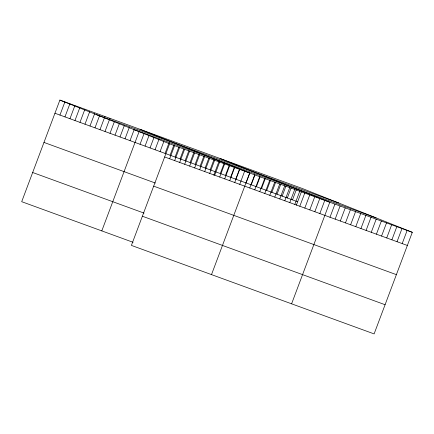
<?xml version="1.0" encoding="UTF-8"?>
<svg xmlns="http://www.w3.org/2000/svg" width="434" height="434" viewBox="0 0 434 434"><rect width="100%" height="100%" fill="white"/><g stroke="black" fill="none" stroke-linecap="round" stroke-linejoin="round"><path stroke-width="0.65" d="M59.887 100.091L169.591 143.817L131.404 245.405L374.113 333.909L412.3 232.315L302.596 188.595L59.887 100.091L21.7 201.685L133.081 242.297M59.946 115.07L64.894 101.919M64.954 116.898L69.896 103.742M69.961 118.721L74.903 105.57M74.963 120.543L79.91 107.393M79.97 122.372L84.912 109.222M84.977 124.195L89.686 111.674M89.984 126.023L94.693 113.496M94.986 127.846L99.462 115.949M99.994 129.674L104.936 116.524M105.001 131.497L109.943 118.346M110.008 133.325L114.478 121.422M115.01 135.148L119.486 123.251M120.017 136.976L124.254 125.703M125.025 138.799L129.261 127.525M130.032 140.627L134.269 129.354M101.795 230.888L139.271 131.177M140.041 144.278L144.045 133.629M145.048 146.101L149.046 135.451M150.055 147.923L154.054 137.28M155.057 149.752L159.061 139.102M160.065 151.574L163.83 141.555M165.072 153.403L169.07 142.753M170.074 155.226L173.844 145.206M169.656 158.795L174.598 145.64M175.081 157.054L178.851 147.034M174.658 160.618L179.605 147.468M180.088 158.877L183.853 148.857M179.665 162.446L184.607 149.291M185.096 160.705L188.861 150.685M184.672 164.269L189.615 151.119M190.097 162.528L193.868 152.508M189.68 166.097L194.622 152.942M195.105 164.356L198.87 154.33M194.682 167.92L199.629 154.77M200.112 166.179L203.877 156.159M199.689 169.748L204.631 156.593M205.119 168.007L208.884 157.981M204.696 171.571L209.638 158.421M210.121 169.83L214.125 159.18M209.703 173.394L214.646 160.244M213.81 175.157L218.893 161.632M214.705 175.222L219.653 162.072M220.288 173.535L224.052 163.515M219.713 177.045L224.655 163.895M225.447 175.417L229.212 165.397M224.72 178.873L229.662 165.723M230.6 177.294L234.365 167.274M229.727 180.696L234.669 167.546M235.76 179.177L239.525 169.157M234.729 182.524L239.677 169.368M239.736 184.347L244.684 171.039M211.499 274.613L249.686 173.02L139.981 129.299M246.073 182.936L249.843 172.916M249.751 187.998L254.693 174.848M251.232 184.819L254.997 174.799M254.753 189.826L259.7 176.671M256.391 186.701L260.156 176.681M259.76 191.649L264.702 178.499M261.545 188.578L265.315 178.558M264.767 193.477L269.709 180.322M266.704 190.461L270.469 180.441M269.769 195.3L274.717 182.15M271.863 192.343L275.628 182.323M274.776 197.123L279.718 183.973M277.022 194.22L280.787 184.2M279.784 198.951L284.726 185.801M282.176 196.103L285.941 186.083M284.791 200.774L289.733 187.624M287.335 197.985L291.1 187.965M289.793 202.602L294.74 189.452M292.494 199.862L296.259 189.842M294.8 204.425L299.742 191.275M296.335 205.249L301.418 191.725M299.807 206.253L304.749 193.097M304.814 208.076L309.757 194.926M309.816 209.904L314.764 196.748M314.824 211.727L319.766 198.577M319.831 213.555L324.773 200.399M291.594 303.816L329.78 202.228L220.071 158.502M329.992 217.26L334.939 204.105M335.151 219.137L340.093 205.987M340.31 221.02L345.252 207.87M345.464 222.902L350.412 209.747M350.623 224.779L355.565 211.629M355.782 226.662L360.725 213.512M360.936 228.544L365.884 215.389M366.095 230.421L371.037 217.271M371.254 232.304L376.197 219.154M376.414 234.186L381.356 221.031M381.567 236.063L386.515 222.913M386.727 237.946L391.669 224.796M391.886 239.828L396.828 226.673M397.039 241.705L401.987 228.555M402.199 243.588L407.141 230.438M96.088 114.522L338.797 203.02M133.39 129.386L376.099 217.89M169.591 143.817L412.3 232.315M54.944 113.247L297.648 201.745M164.649 156.967L407.358 245.47M43.97 142.428L155.35 183.045M153.679 186.153L396.388 274.651M32.669 172.499L144.05 213.11M142.379 216.224L385.083 304.722"/></g></svg>
